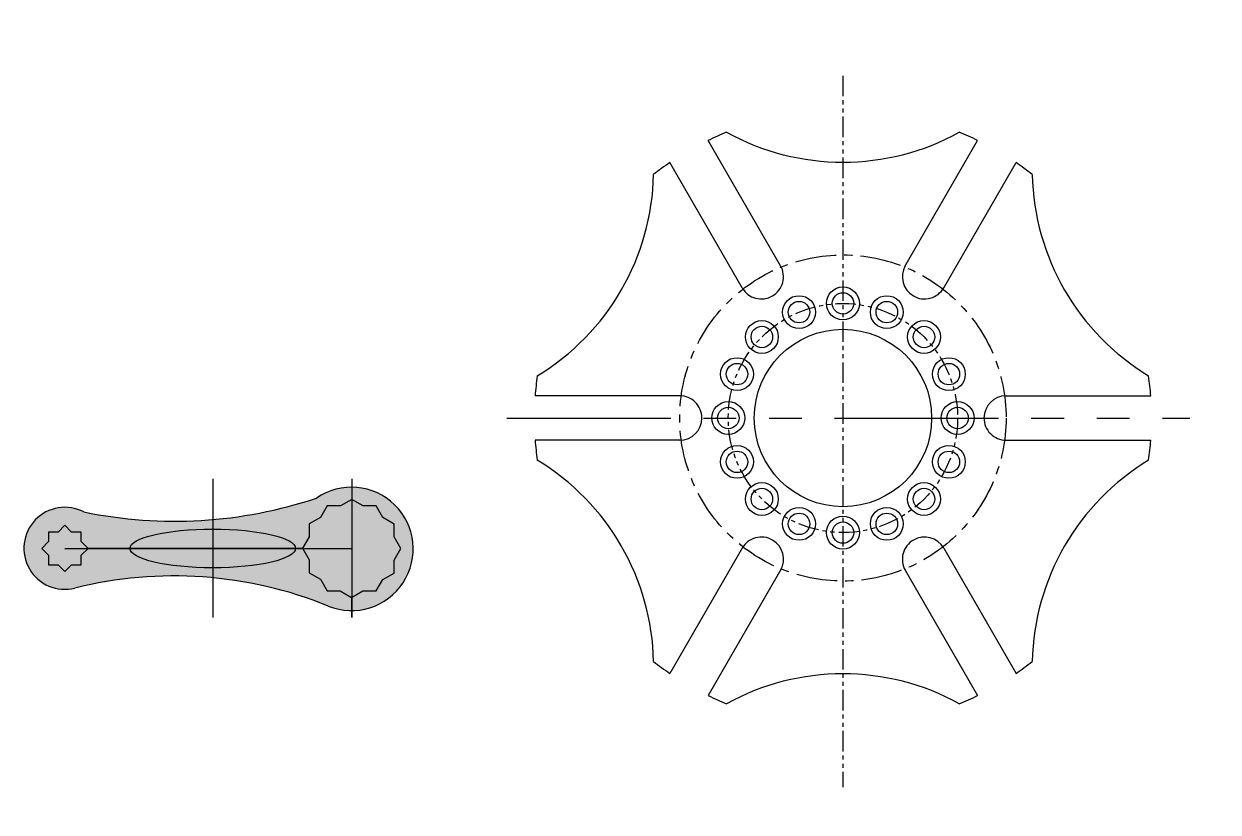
# Model space of a CAD drawing. Header units: millimetres. Extents: x 5 to 296, y -52 to 141.
import ezdxf

# ---------------------------------------------------------------- set-up
doc = ezdxf.new("R2010")
doc.units = ezdxf.units.MM
doc.header["$LTSCALE"] = 8
doc.header["$MEASUREMENT"] = 0
doc.linetypes.add('CENTER', pattern=[2, 1.25, -0.25, 0.25, -0.25])
doc.linetypes.add('PHANTOM2', pattern=[1.25, 0.625, -0.125, 0.125, -0.125, 0.125, -0.125])

# ---------------------------------------------------------------- blocks, each defined once
blk = doc.blocks.new('*U2')
for radius in [4.015940754520873, 2.621098484086105]:
    blk.add_circle((2.842170943040401e-14, -1.4210854715202e-14), radius)
blk = doc.blocks.new('*U3')
at = {"color": 0, "linetype": 'ByBlock', "lineweight": -2, "transparency": 16777216}
blk.add_blockref('*U2', (204.8995281520301, 72.35836691228573), dxfattribs=at)
for p, rotation in [((194.190595683147, 70.22822780279128), 22.5), ((215.6084606209133, 70.2282278027913), 337.4999999999999), ((185.1120011059367, 64.16210484396939), 45), ((224.6870551981236, 64.16210484396942), 315), ((179.0458781471148, 55.08351026675908), 67.50000000000003), ((230.7531781569455, 55.08351026675915), 292.5000000000001), ((176.9157390376204, 44.37457779787592), 90), ((232.88331726644, 44.37457779787596), 270), ((179.0458781471148, 33.66564532899275), 112.5), ((230.7531781569455, 33.66564532899277), 247.5), ((185.1120011059367, 24.58705075178248), 135), ((224.6870551981236, 24.58705075178251), 225), ((194.190595683147, 18.52092779296058), 157.5000000000001), ((215.6084606209134, 18.52092779296061), 202.5000000000001), ((204.8995281520302, 16.39078868346616), 180)]:
    blk.add_blockref('*U2', p, dxfattribs=dict(at, rotation=rotation))
blk = doc.blocks.new('*U4')
at = {"ltscale": 8}
for p, q in [((-21.57240062778666, 0.6046355806413999), (-3.919374295748696, 31.18057409508239)), ((28.45051807349003, -20.89374953468749), (28.45051807349003, -20.89374953468749)), ((-6.344306265955282, -25.77119755650375), (28.96174639812065, -25.77119755650375))]:
    blk.add_line(p, q, dxfattribs=at)
for centre, radius, start, end in [((-46.16980999170738, -31.18057409508241), 75.32603879200096, 52.1509322989472, 55.88188276560067), ((58.95132437088759, 29.51114112668043), 58.91478751023245, 181.1788037871025, 238.821196212897), ((-26.25705812883132, 3.309323849930706), 5.409376538578655, 239.9999999999999, 330.0000000000002), ((-46.16980999170738, -31.18057409508241), 75.32603879200096, 4.118117234399022, 7.849067701052869), ((-6.344306265955282, -31.18057409508241), 5.409376538578655, 90, 180)]:
    blk.add_arc(centre, radius, start, end, dxfattribs=at)
blk = doc.blocks.new('*U5')
at = {"color": 0, "linetype": 'ByBlock', "lineweight": -2, "transparency": 16777216}
for p, rotation in [((200.9812638769595, 99.94909318613634), 60.00000000000001), ((154.8114538852521, 68.76851909105396), 120), ((254.9876024188082, 19.98063650469796), 300.0000000000001), ((158.7297181603228, 13.19400370279356), 180), ((208.8177924271008, -11.19993759038444), 240)]:
    blk.add_blockref('*U4', p, dxfattribs=dict(at, rotation=rotation))
blk.add_blockref('*U4', (251.0693381437376, 75.55515189295835), dxfattribs=at)

msp = doc.modelspace()

# ---------------------------------------------------------------- hatches: boundary and pattern name
h = msp.add_hatch(color=5)
h.dxf.hatch_style = 1
edge = h.paths.add_edge_path()
edge.add_arc((41.72541445666226, 128.3932601019611), 109.2208719540926, 258.3425568578592, 274.91788327067405, ccw=False)
edge.add_arc((15.00256082428227, 12.55665067766009), 10.01545111767999, 62.31233519001754, 284.0098045633189)
edge.add_arc((41.63597375418746, -94.18631536850053), 100, 84.57589398221643, 104.00980456331891, ccw=False)
edge.add_line((51.08869046868111, 5.365912867313142), (51.08869046868111, 7.800966088346939))
edge.add_ellipse((51.08869046868111, 12.52980877427158), major_axis=(20.21693135329482, 0), ratio=0.2339050671581751, start_angle=180, end_angle=270, ccw=False)
edge.add_line((30.87175911538629, 12.52980877427158), (20.64671360280906, 12.52980877427158))
edge.add_line((20.64671360280906, 12.52980877427158), (18.98985935331667, 10.87295452477919))
edge.add_line((18.98985935331667, 10.87295452477919), (18.98985935331667, 8.529808774271581))
edge.add_line((18.98985935331667, 8.529808774271581), (16.64671360280906, 8.52980877427158))
edge.add_line((16.64671360280906, 8.52980877427158), (14.98985935331667, 6.872954524779196))
edge.add_line((14.98985935331667, 6.872954524779196), (13.33300510382429, 8.529808774271581))
edge.add_line((13.33300510382429, 8.529808774271581), (10.98985935331667, 8.52980877427158))
edge.add_line((10.98985935331667, 8.52980877427158), (10.98985935331667, 10.8729545247792))
edge.add_line((10.98985935331667, 10.8729545247792), (9.333005103824295, 12.52980877427158))
edge.add_line((9.333005103824295, 12.52980877427158), (10.98985935331667, 14.18666302376396))
edge.add_line((10.98985935331667, 14.18666302376396), (10.98985935331667, 16.52980877427158))
edge.add_line((10.98985935331667, 16.52980877427158), (13.33300510382429, 16.52980877427158))
edge.add_line((13.33300510382429, 16.52980877427158), (14.98985935331668, 18.18666302376396))
edge.add_line((14.98985935331668, 18.18666302376396), (16.64671360280906, 16.52980877427158))
edge.add_line((16.64671360280906, 16.52980877427158), (18.98985935331667, 16.52980877427158))
edge.add_line((18.98985935331667, 16.52980877427158), (18.98985935331667, 14.18666302376396))
edge.add_line((18.98985935331667, 14.18666302376396), (20.64671360280906, 12.52980877427158))
edge.add_line((20.64671360280906, 12.52980877427158), (30.87175911538629, 12.52980877427158))
edge.add_ellipse((51.08869046868111, 12.52980877427158), major_axis=(20.21693135329482, 0), ratio=0.2339050671581751, start_angle=90, end_angle=180, ccw=False)
edge.add_line((51.08869046868111, 17.25865146019622), (51.08869046868111, 19.57447526802245))
edge = h.paths.add_edge_path()
edge.add_line((74.64604194922421, 18.54653332768564), (77.38565759544142, 20.11645132536558))
edge.add_line((77.38565759544142, 20.11645132536558), (79.01254766828995, 22.92334183612417))
edge.add_line((79.01254766828995, 22.92334183612417), (82.27425656519839, 22.91782951016977))
edge.add_line((82.27425656519839, 22.91782951016977), (84.98985935331667, 24.47398710384659))
edge.add_line((84.98985935331667, 24.47398710384659), (84.98985935331667, 27.48111155385427))
edge.add_arc((84.94966001927466, 12.41569138346572), 15.06547380259936, 89.84711699458146, 124.5441664718576)
edge.add_arc((41.72541445666216, 128.3932601019611), 109.2208719540926, 274.91788327067417, 288.5139448040131, ccw=False)
edge.add_line((51.08869046868111, 19.57447526802244), (51.08869046868111, 17.25865146019622))
edge.add_ellipse((51.08869046868111, 12.52980877427158), major_axis=(20.21693135329482, 0), ratio=0.2339050671581751, start_angle=0, end_angle=90, ccw=False)
edge.add_line((71.30562182197593, 12.52980877427158), (72.98839542745986, 12.52980877427158))
edge.add_line((72.98839542745986, 12.52980877427158), (74.63576810693019, 15.37203814112239))
edge.add_line((74.63576810693019, 15.37203814112239), (74.64604194922421, 18.54653332768564))
edge = h.paths.add_edge_path()
edge.add_line((74.61753329569964, 9.737698151996302), (73.01179294262684, 12.52980877427158))
edge.add_line((73.01179294262684, 12.52980877427158), (71.30562182197593, 12.52980877427158))
edge.add_ellipse((51.08869046868111, 12.52980877427158), major_axis=(20.21693135329482, 0), ratio=0.2339050671581751, start_angle=270, end_angle=360, ccw=False)
edge.add_line((51.08869046868111, 7.800966088346941), (51.08869046868111, 5.365912867313128))
edge.add_arc((41.63597375418744, -94.18631536850054), 100, 67.88749721063522, 84.57589398221643, ccw=False)
edge.add_arc((84.9496600192749, 12.41569138346571), 15.06547380259936, 247.8874972106351, 270.1528830054177)
edge.add_line((84.98985935331667, -2.649728786922839), (84.98985935331667, 0.5856304446965694))
edge.add_line((84.98985935331667, 0.5856304446965694), (84.95113174453274, 0.563437853512859))
edge.add_line((84.95113174453274, 0.563437853512859), (82.22173505357492, 2.151055600902314))
edge.add_line((82.22173505357492, 2.151055600902314), (78.97745152919222, 2.156538477774566))
edge.add_line((78.97745152919222, 2.156538477774566), (77.35137089504846, 4.984017405224197))
edge.add_line((77.35137089504846, 4.984017405224197), (74.6073143404403, 6.580162406926927))
edge.add_line((74.6073143404403, 6.580162406926927), (74.61753329569964, 9.737698151996302))
h.paths.add_polyline_path([(84.98985935331667, 27.48111155385415), (84.98985935331667, 24.47398710384659), (85.02858696210058, 24.49617969503029), (87.75798365305845, 22.90856194764085), (91.00226717744111, 22.90307907076859), (92.6283478115849, 20.07560014331897), (95.37240436619307, 18.47945514161625), (95.36218541093369, 15.32191939654683), (96.97957886246785, 12.50954600891599), (95.34395059970318, 9.687579407420769), (95.33367675740914, 6.513084220857502), (92.5940611111919, 4.943166223177572), (90.9671710383434, 2.136275712418984), (87.70546214143496, 2.141788038373381), (84.98985935331669, 0.585630444696573), (84.98985935331667, -2.649728786922836, 0.9973352418054577)])
h = msp.add_hatch(color=2)
h.dxf.hatch_style = 1
h.paths.add_polyline_path([(95.36218541093369, 15.32191939654684), (95.37240436619307, 18.47945514161624), (92.62834781158489, 20.07560014331896), (91.00226717744111, 22.90307907076859), (87.75798365305843, 22.90856194764085), (85.02858696210059, 24.4961796950303), (84.98985935331667, 24.47398710384659), (84.98985935331667, 0.5856304446965748), (87.70546214143495, 2.141788038373384), (90.9671710383434, 2.13627571241898), (92.59406111119193, 4.943166223177572), (95.33367675740914, 6.513084220857507), (95.34395059970316, 9.687579407420742), (96.97957886246785, 12.50954600891599)])
h.paths.add_polyline_path([(84.98985935331667, 24.47398710384659), (82.2742565651984, 22.91782951016977), (79.01254766828994, 22.92334183612417), (77.3856575954414, 20.11645132536558), (74.6460419492242, 18.54653332768564), (74.63576810693017, 15.37203814112239), (73.0001398441655, 12.55007153962716), (73.01179294262683, 12.52980877427158), (84.98985935331667, 12.52980877427158)])
h.paths.add_polyline_path([(84.98985935331667, 12.52980877427158), (73.01179294262684, 12.52980877427158), (74.61753329569966, 9.737698151996304), (74.60731434044028, 6.580162406926923), (77.35137089504846, 4.984017405224202), (78.97745152919224, 2.156538477774566), (82.22173505357492, 2.151055600902311), (84.95113174453274, 0.5634378535128644), (84.98985935331667, 0.5856304446965748)])
h = msp.add_hatch(color=1)
h.dxf.hatch_style = 1
h.paths.add_polyline_path([(18.98985935331667, 14.18666302376396), (18.98985935331667, 16.52980877427158), (16.64671360280906, 16.52980877427158), (14.98985935331668, 18.18666302376396), (13.33300510382429, 16.52980877427158), (10.98985935331667, 16.52980877427158), (10.98985935331667, 14.18666302376396), (9.333005103824293, 12.52980877427158), (10.98985935331667, 10.8729545247792), (10.98985935331667, 8.52980877427158), (13.33300510382429, 8.52980877427158), (14.98985935331667, 6.872954524779199), (16.64671360280906, 8.52980877427158), (18.98985935331667, 8.52980877427158), (18.98985935331667, 10.8729545247792), (20.64671360280906, 12.52980877427158)])
h = msp.add_hatch(color=3)
h.dxf.hatch_style = 1
edge = h.paths.add_edge_path()
edge.add_line((51.08869046868111, 12.52980877427158), (30.87175911538629, 12.52980877427158))
edge.add_ellipse((51.08869046868111, 12.52980877427158), major_axis=(20.21693135329482, 0), ratio=0.2339050671581751, start_angle=180, end_angle=270)
edge.add_line((51.08869046868111, 7.800966088346939), (51.08869046868111, 12.52980877427158))
edge = h.paths.add_edge_path()
edge.add_ellipse((51.08869046868111, 12.52980877427158), major_axis=(20.21693135329482, 0), ratio=0.2339050671581751, start_angle=90, end_angle=180)
edge.add_line((30.87175911538629, 12.52980877427158), (51.08869046868111, 12.52980877427158))
edge.add_line((51.08869046868111, 12.52980877427158), (51.08869046868111, 17.25865146019622))
edge = h.paths.add_edge_path()
edge.add_ellipse((51.08869046868111, 12.52980877427158), major_axis=(20.21693135329482, 0), ratio=0.2339050671581751, start_angle=0, end_angle=90)
edge.add_line((51.08869046868111, 17.25865146019622), (51.08869046868111, 12.52980877427158))
edge.add_line((51.08869046868111, 12.52980877427158), (71.30562182197593, 12.52980877427158))
edge = h.paths.add_edge_path()
edge.add_ellipse((51.08869046868111, 12.52980877427158), major_axis=(20.21693135329482, 0), ratio=0.2339050671581751, start_angle=270, end_angle=360)
edge.add_line((71.30562182197593, 12.52980877427158), (51.08869046868111, 12.52980877427158))
edge.add_line((51.08869046868111, 12.52980877427158), (51.08869046868111, 7.800966088346939))

# ---------------------------------------------------------------- linework, layer by layer
at = {"color": 3, "linetype": 'PHANTOM2'}
msp.add_line((204.8995281520302, 127.9613313300765), (204.8995281520302, -45.75826712545378), dxfattribs=at)
at = {"color": 3, "linetype": 'PHANTOM2', "ltscale": 8}
msp.add_line((122.8634090474146, 44.37457779787595), (289.5466808085166, 44.37457779787595), dxfattribs=at)
for p, q in [((51.08869046868111, 29.54775463641619), (51.08869046868111, -4.35341424821938)), ((84.98985935331667, 29.54775463641619), (84.98985935331667, 24.4961796950303)), ((73.01179294262683, 12.52980877427158), (20.64671360280906, 12.52980877427158)), ((84.98985935331667, -4.35341424821938), (84.98985935331667, 0.5409110294630555))]:
    msp.add_line(p, q)
at = {"color": 118}
for p, q in [((84.98985935331667, 29.54775463641619), (84.98985935331667, -4.35341424821938)), ((14.98985935331667, 12.52980877427158), (84.98985935331667, 12.52980877427158))]:
    msp.add_line(p, q, dxfattribs=at)
for points in [[(87.75798365305842, 22.90856194764085), (85.02858696210059, 24.4961796950303), (82.27425656519839, 22.91782951016977)], [(82.27425656519839, 22.91782951016977), (79.01254766828994, 22.92334183612417), (77.3856575954414, 20.11645132536558)], [(92.62834781158489, 20.07560014331896), (91.00226717744111, 22.90307907076859), (87.75798365305842, 22.90856194764085)], [(16.64671360280906, 16.52980877427158), (14.98985935331668, 18.18666302376396), (13.33300510382429, 16.52980877427158)], [(77.3856575954414, 20.11645132536558), (74.6460419492242, 18.54653332768564), (74.63576810693017, 15.37203814112239)], [(95.36218541093369, 15.32191939654685), (95.37240436619307, 18.47945514161624), (92.62834781158489, 20.07560014331896)], [(13.33300510382429, 16.52980877427158), (10.98985935331667, 16.52980877427158), (10.98985935331667, 14.18666302376396)], [(18.98985935331667, 14.18666302376396), (18.98985935331667, 16.52980877427158), (16.64671360280906, 16.52980877427158)], [(74.63576810693017, 15.37203814112239), (73.0001398441655, 12.55007153962716), (74.61753329569966, 9.737698151996305)], [(95.34395059970316, 9.687579407420742), (96.97957886246785, 12.50954600891599), (95.36218541093369, 15.32191939654684)], [(10.98985935331667, 14.18666302376396), (9.333005103824293, 12.52980877427158), (10.98985935331667, 10.8729545247792)], [(18.98985935331667, 10.87295452477919), (20.64671360280906, 12.52980877427158), (18.98985935331667, 14.18666302376396)], [(10.98985935331667, 10.8729545247792), (10.98985935331667, 8.52980877427158), (13.33300510382429, 8.52980877427158)], [(16.64671360280906, 8.52980877427158), (18.98985935331667, 8.52980877427158), (18.98985935331667, 10.8729545247792)], [(74.61753329569966, 9.737698151996309), (74.60731434044028, 6.580162406926926), (77.35137089504846, 4.984017405224202)], [(92.59406111119193, 4.943166223177569), (95.33367675740914, 6.513084220857508), (95.34395059970316, 9.687579407420744)], [(13.33300510382429, 8.52980877427158), (14.98985935331667, 6.872954524779198), (16.64671360280906, 8.529808774271581)], [(77.35137089504846, 4.984017405224204), (78.97745152919224, 2.156538477774566), (82.22173505357492, 2.151055600902311)], [(87.70546214143495, 2.141788038373383), (90.9671710383434, 2.136275712418982), (92.59406111119193, 4.943166223177569)], [(82.22173505357492, 2.151055600902311), (84.95113174453274, 0.5634378535128626), (87.70546214143495, 2.141788038373384)]]:
    msp.add_lwpolyline(points)
at = {"color": 3, "linetype": 'CENTER'}
msp.add_circle((204.8995281520302, 44.37457779787594), 39.82550372575209, dxfattribs=at)
at = {"color": 3, "linetype": 'PHANTOM2'}
msp.add_circle((204.8995281520302, 44.37457779787594), 27.98378911440977, dxfattribs=at)
msp.add_circle((204.8995281520302, 44.37457779787594), 21.65368373297897)
at = {"ltscale": 8}
for centre, start, end in [((224.8122800149062, 78.86447574288906), 150.0000000000003, 153.8941527533061), ((244.7250318777823, 44.37457779787594), 266.1058472466939, 270)]:
    msp.add_arc(centre, 5.409376538578655, start, end, dxfattribs=at)
for centre, radius, start, end in [((84.9496600192749, 12.41569138346572), 15.06547380259936, 247.8874972106351, 124.5441664718558), ((41.72541445666229, 128.3932601019611), 109.2208719540926, 258.3425568578592, 288.5139448040134), ((15.00256082428228, 12.55665067766008), 10.01545111767999, 62.31233519001749, 284.0098045633189), ((41.63597375418742, -94.18631536850052), 100, 67.88749721063512, 104.0098045633189)]:
    msp.add_arc(centre, radius, start, end)
msp.add_ellipse((51.08869046868111, 12.52980877427158), major_axis=(20.21693135329482, 0), ratio=0.2339050671581751)

# ---------------------------------------------------------------- block references
for name in ['*U5', '*U3']:
    msp.add_blockref(name, (0, 0))

doc.saveas('drawing.dxf')
